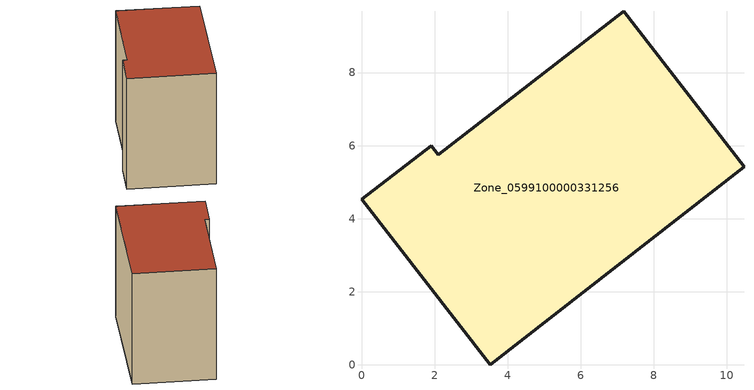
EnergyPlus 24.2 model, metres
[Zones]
Zone_0599100000331256
 floor ground (C_G): 0,4.53 1.91,6 2.1,5.75 7.18,9.68 10.47,5.42 3.52,0 z0.11
 wall outside (C_F): 1.91,6 0,4.53 3.52,0 10.47,5.42 7.18,9.68 2.1,5.75 1.91,6 z0.11:8.17
 roof outside (C_R): 10.47,5.42 7.18,9.68 2.1,5.75 1.91,6 0,4.53 3.52,0 z8.17
[BUILDING]
Pand.0599100000331256: North Axis=0; Terrain=City; Loads Convergence Tolerance Value=0.04; Temperature Convergence Tolerance Value=0.4; Solar Distribution=FullExterior; Maximum Number of Warmup Days=25; Minimum Number of Warmup Days=1
[Site:Location]
Rotterdam.The.Hague.AP_ZH_NLD Design_Conditions: Latitude=51.96; Longitude=4.45; Time Zone=1; Elevation=-4.5
[SITE:GROUNDTEMPERATURE:BUILDINGSURFACE]
18, 18, 18, 18, 18, 18, 18, 18, 18, 18, 18, 18
[MATERIAL] Thermal Absorptance=0.9; Solar Absorptance=0.7; Visible Absorptance=0.7
Name | Roughness | Thickness | Conductivity | Density | Specific Heat
G.TI.1975-1991 | MediumSmooth | 0.15 | 0.288461 | 540 | 1210
F.TI.1975-1991 | Rough | 0.3 | 0.230769 | 1920 | 840
R.TI.1975-1991 | MediumRough | 0.2 | 0.153846 | 1500 | 1000
[CONSTRUCTION]
C_G: G.TI.1975-1991
C_F: F.TI.1975-1991
C_R: R.TI.1975-1991
[ZONE]
Zone_0599100000331256: Type=1; Multiplier=1; Ceiling Height=Autocalculate; Volume=Autocalculate; Floor Area=autocalculate; Part of Total Floor Area=Yes
[ZONEINFILTRATION:DESIGNFLOWRATE]
Infil_Zone_0599100000331256: Zone or ZoneList or Space or SpaceList=Zone_0599100000331256; Schedule=AlwaysOn; Design Flow Rate Calculation Method=Flow/Area; Flow Rate per Floor Area=0.003; Constant Term Coefficient=1; Temperature Term Coefficient=0; Velocity Term Coefficient=0; Velocity Squared Term Coefficient=0
[HVACTEMPLATE:ZONE:IDEALLOADSAIRSYSTEM]
Zone_0599100000331256: Maximum Heating Supply Air Temperature=50; Minimum Cooling Supply Air Temperature=13; Maximum Heating Supply Air Humidity Ratio=0.0156; Minimum Cooling Supply Air Humidity Ratio=0.0077; Heating Limit=NoLimit; Cooling Limit=NoLimit; Dehumidification Control Type=ConstantSensibleHeatRatio; Cooling Sensible Heat Ratio=0.7; Dehumidification Setpoint=60; Humidification Control Type=None; Humidification Setpoint=30; Outdoor Air Method=None; Outdoor Air Flow Rate per Person=0.00944; Outdoor Air Flow Rate per Zone Floor Area=0; Outdoor Air Flow Rate per Zone=0; Demand Controlled Ventilation Type=None; Outdoor Air Economizer Type=NoEconomizer; Heat Recovery Type=None; Sensible Heat Recovery Effectiveness=0.7; Latent Heat Recovery Effectiveness=0.65
[ZONECONTROL:THERMOSTAT]
ThermostatControl_Zone_0599100000331256: Zone or ZoneList=Zone_0599100000331256; Control Type Schedule=DualSetpointControlType; Control 1=Thermostat_Zone_0599100000331256; Temperature Difference Between Cutout And Setpoint=0
[THERMOSTATSETPOINT:DUALSETPOINT]
Thermostat_Zone_0599100000331256: Heating Setpoint Temperature Schedule=HeatingSetpoint_Zone_0599100000331256; Cooling Setpoint Temperature Schedule=CoolingSetpoint_Zone_0599100000331256
[SCHEDULE:COMPACT]
HeatingSetpoint_Zone_0599100000331256: Through: 12/31, For: AllDays, Until: 24:00, 21
CoolingSetpoint_Zone_0599100000331256: Through: 12/31, For: AllDays, Until: 24:00, 24
DualSetpointControlType: Through: 12/31, For: AllDays, Until: 24:00, 4
AlwaysOn: Through: 12/31, For: AllDays, Until: 24:00, 1
